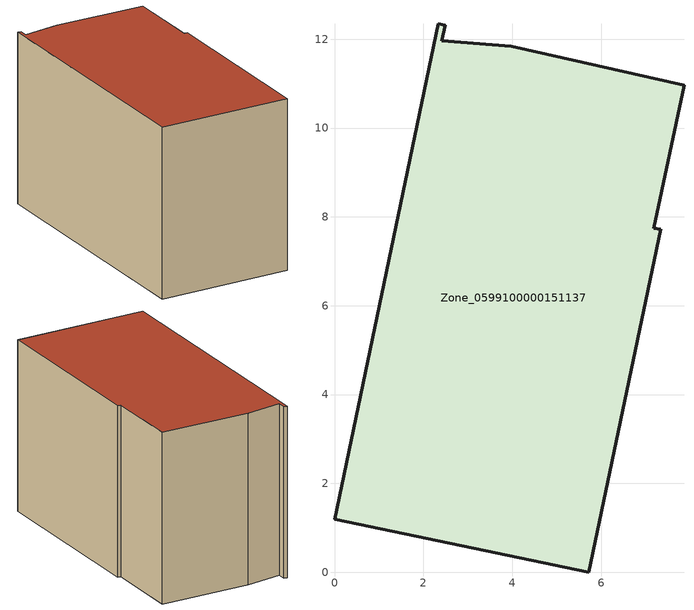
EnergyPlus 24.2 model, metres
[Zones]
Zone_0599100000151137
 floor ground (C_G): 3.98,11.84 7.87,10.96 7.19,7.75 7.35,7.72 5.72,0 0,1.2 2.33,12.35 2.49,12.31 2.42,11.97 z0
 wall outside (C_F): 5.72,0 7.35,7.72 7.19,7.75 7.87,10.96 3.98,11.84 2.42,11.97 2.49,12.31 2.33,12.35 0,1.2 5.72,0 z0:7.51
 roof outside (C_R): 7.87,10.96 3.98,11.84 2.42,11.97 2.49,12.31 2.33,12.35 0,1.2 5.72,0 7.35,7.72 7.19,7.75 z7.51
[BUILDING]
Pand.0599100000151137: North Axis=0; Terrain=City; Loads Convergence Tolerance Value=0.04; Temperature Convergence Tolerance Value=0.4; Solar Distribution=FullExterior; Maximum Number of Warmup Days=25; Minimum Number of Warmup Days=1
[Site:Location]
Rotterdam.The.Hague.AP_ZH_NLD Design_Conditions: Latitude=51.96; Longitude=4.45; Time Zone=1; Elevation=-4.5
[SITE:GROUNDTEMPERATURE:BUILDINGSURFACE]
18, 18, 18, 18, 18, 18, 18, 18, 18, 18, 18, 18
[MATERIAL] Thermal Absorptance=0.9; Solar Absorptance=0.7; Visible Absorptance=0.7
Name | Roughness | Thickness | Conductivity | Density | Specific Heat
G.D.1965 | MediumSmooth | 0.15 | 1 | 540 | 1210
F.D.1965 | Rough | 0.3 | 0.857143 | 1920 | 840
R.D.1965 | MediumRough | 0.2 | 0.08 | 1500 | 1000
[CONSTRUCTION]
C_G: G.D.1965
C_F: F.D.1965
C_R: R.D.1965
[ZONE]
Zone_0599100000151137: Type=1; Multiplier=1; Ceiling Height=Autocalculate; Volume=Autocalculate; Floor Area=autocalculate; Part of Total Floor Area=Yes
[ZONEINFILTRATION:DESIGNFLOWRATE]
Infil_Zone_0599100000151137: Zone or ZoneList or Space or SpaceList=Zone_0599100000151137; Schedule=AlwaysOn; Design Flow Rate Calculation Method=Flow/Area; Flow Rate per Floor Area=0.0042; Constant Term Coefficient=1; Temperature Term Coefficient=0; Velocity Term Coefficient=0; Velocity Squared Term Coefficient=0
[HVACTEMPLATE:ZONE:IDEALLOADSAIRSYSTEM]
Zone_0599100000151137: Maximum Heating Supply Air Temperature=50; Minimum Cooling Supply Air Temperature=13; Maximum Heating Supply Air Humidity Ratio=0.0156; Minimum Cooling Supply Air Humidity Ratio=0.0077; Heating Limit=NoLimit; Cooling Limit=NoLimit; Dehumidification Control Type=ConstantSensibleHeatRatio; Cooling Sensible Heat Ratio=0.7; Dehumidification Setpoint=60; Humidification Control Type=None; Humidification Setpoint=30; Outdoor Air Method=None; Outdoor Air Flow Rate per Person=0.00944; Outdoor Air Flow Rate per Zone Floor Area=0; Outdoor Air Flow Rate per Zone=0; Demand Controlled Ventilation Type=None; Outdoor Air Economizer Type=NoEconomizer; Heat Recovery Type=None; Sensible Heat Recovery Effectiveness=0.7; Latent Heat Recovery Effectiveness=0.65
[ZONECONTROL:THERMOSTAT]
ThermostatControl_Zone_0599100000151137: Zone or ZoneList=Zone_0599100000151137; Control Type Schedule=DualSetpointControlType; Control 1=Thermostat_Zone_0599100000151137; Temperature Difference Between Cutout And Setpoint=0
[THERMOSTATSETPOINT:DUALSETPOINT]
Thermostat_Zone_0599100000151137: Heating Setpoint Temperature Schedule=HeatingSetpoint_Zone_0599100000151137; Cooling Setpoint Temperature Schedule=CoolingSetpoint_Zone_0599100000151137
[SCHEDULE:COMPACT]
HeatingSetpoint_Zone_0599100000151137: Through: 12/31, For: AllDays, Until: 24:00, 21
CoolingSetpoint_Zone_0599100000151137: Through: 12/31, For: AllDays, Until: 24:00, 24
DualSetpointControlType: Through: 12/31, For: AllDays, Until: 24:00, 4
AlwaysOn: Through: 12/31, For: AllDays, Until: 24:00, 1
